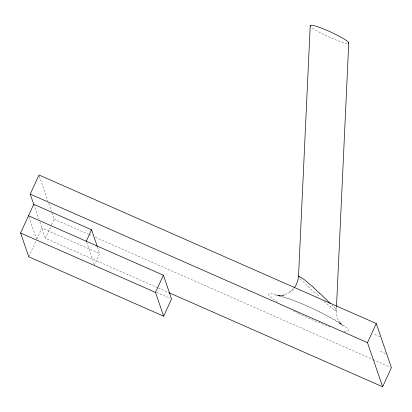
<?xml version="1.0" encoding="UTF-8"?>
<svg xmlns="http://www.w3.org/2000/svg" width="412" height="412" viewBox="0 0 412 412"><rect width="100%" height="100%" fill="white"/><g stroke="black" fill="none" stroke-linecap="round" stroke-linejoin="round"><path stroke-width="0.31" stroke-dasharray="2.06 1.54" d="M336.48 307.11C335.95 312.306 336.599 317.734 339.431 322.225L338.968 321.37L343.031 326.062L339.411 322.493L340.827 323.889M28.758 256.774L36.117 240.706M36.905 238.986L41.895 228.083L99.709 253.545L94.719 264.447M157.806 287.777L45.392 238.27L51.232 225.518M51.495 224.937L54.147 219.143L51.66 211.886M293.797 288.251L292.937 289.528L288.41 293.138M292.937 289.528L288.647 292.922L283.626 295.064L278.388 295.811L284.27 294.971L283.626 295.064M284.27 294.971L279.187 295.672L280.397 295.744L275.839 295.193C299.061 300.899 320.963 311.745 341.254 324.254L339.076 322.709L341.507 324.568M344.123 331.088C358.486 332.855 333.782 319.197 332.247 318.419A44.584 5.51 24.6 0 0 318.002 311.081A45.644 5.644 24.6 0 0 291.799 299.699A44.439 5.495 24.6 0 0 281.061 295.929L278.059 295.033A42.364 5.238 24.6 0 0 270.998 293.617L269.139 293.782L268.619 294.235A41.334 5.109 24.6 0 0 269.834 296.501L276.885 301.738M330.218 327.015L315.103 321.061L298.978 313.728M374.688 334.359L380.343 336.851M380.513 351.338L385.606 353.578M54.147 219.143L88.286 234.176M88.874 234.433L92.406 235.988M95.347 237.286L372.566 359.367M373.154 359.63L390.221 367.144M158.399 288.034L168.405 292.443M156.828 292.489L170.362 298.448M298.525 313.511L292.463 310.483M334.024 309.582L323.719 301.414M314.577 292.994L299.694 278.182M331.887 305.045L333.308 306.513M97.464 247.004L99.709 253.545M86.705 242.436L94.25 264.427M39.413 176.202L47.921 200.999M48.755 203.42L51.454 211.279M33.738 204.311L38.836 219.169M39.856 222.14L45.392 238.27M28.892 216.975L36.436 238.965M347.141 43.451A21.203 2.621 24.6 0 1 328.735 36.889A21.203 2.621 24.6 0 1 311.276 27.125M299.704 278.188A18.303 1.591 40.6 0 1 299.158 277.508M318.811 295.934A31.621 1.787 43.4 0 1 315.268 292.597M336.089 310.715A19.57 1.864 42.3 0 1 334.601 310.148M335.404 308.959A18.19 1.591 40.8 0 1 336.001 310.633M334.101 307.115A19.235 1.612 40.9 0 1 336.151 309.567"/><path stroke-width="0.62" d="M310.215 25.863L298.53 276.231L297.809 280.752L295.914 285.387L294.147 287.777M336.511 306.466L348.758 42.838M28.479 215.785L163.384 275.195L171.541 298.968L163.657 316.184L28.758 256.774L20.6 233.001L33.738 204.311L30.241 194.124L38.996 174.997L376.249 323.518L391.4 367.664L382.645 386.791L168.992 292.7M86.299 241.247L91.552 229.772L33.738 204.311M163.657 316.184L155.499 292.412L163.384 275.195M382.645 386.791L367.489 342.645L376.249 323.518M299.03 276.205L304.623 279.866L313.362 287.313M30.241 194.124L367.489 342.645M20.6 233.001L155.499 292.412M319.8 293.293L330.259 303.412M91.552 229.772L97.263 246.412M310.396 26.203A21.203 2.621 24.6 0 1 330.141 31.77A21.203 2.621 24.6 0 1 348.336 43.445M313.522 287.602A31.915 2.76 43.6 0 1 316.313 290.166M316.452 290.434A31.873 1.916 43.4 0 1 319.65 293.442M299.014 276.195A18.082 1.571 40.7 0 0 298.53 276.231A18.303 1.591 40.6 0 0 298.69 276.818"/></g></svg>
